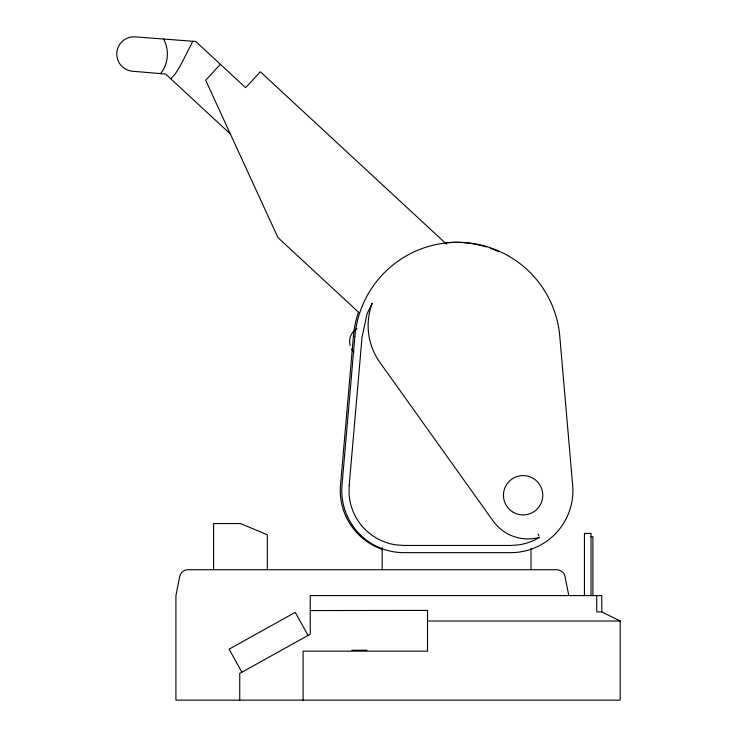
<?xml version="1.0" encoding="UTF-8"?>
<svg xmlns="http://www.w3.org/2000/svg" width="737" height="737" viewBox="0 0 737 737"><rect width="100%" height="100%" fill="white"/><g stroke="black" fill="none" stroke-linecap="round" stroke-linejoin="round"><path stroke-width="1.11" d="M192.799 41.272L179.957 66.477L175.074 74.188L170.772 78.804M160.519 73.608C168.487 64.165 169.473 49.794 163.586 39.033M220.391 64.312L205.66 80.222L277.96 237.609L359.628 313.234M310.24 610.577L427.506 610.402L427.506 651.167L303.091 651.167L303.091 700.15M591.019 536.674L592.907 536.674L592.907 595.588M568.789 595.588L565.021 576.555C564.312 572.658 560.59 569.655 556.638 569.71L188.055 569.71C184.103 569.655 180.39 572.658 179.681 576.555L175.922 595.588L175.922 700.15L620.204 700.15L620.204 621.024L601.761 611.903L596.74 611.903L596.74 595.588M427.506 621.024L620.204 621.024M351.862 650.227L366.934 650.227M446.456 244.104L260.354 71.775L245.624 87.685L195.756 41.502L135.184 36.85A17.255 17.255 0 0 0 116.796 52.889A17.255 17.255 0 0 0 132.844 71.277L165.622 74.032L230.349 133.977M308.075 635.423L295.261 612.364L229.087 649.15L241.902 672.199M538.111 533.938L538.913 535.716M350.047 345.469L349.541 341.6L350.047 337.73A14.952 14.952 0 0 1 357.012 328.656M601.761 611.903L601.761 595.588L310.24 595.588L310.24 634.216L239.737 673.406L239.737 700.15M591.019 595.588L591.019 533.422L584.432 533.422L584.432 595.588M530.999 548.558L530.999 569.71M382.171 547.444L382.171 569.71M267.347 569.71L267.347 534.776L240.465 523.556L213.592 523.556L213.592 569.71M358.339 312.506A102.821 102.821 0 0 0 353.41 336.284L340.512 485.232A62.055 62.055 0 0 0 382.356 549.332M445.922 242.805A102.821 102.821 0 0 1 486.319 246.95M490.529 248.351A102.821 102.821 0 0 1 498.756 251.713M353.917 352.175A14.952 14.952 0 0 1 351.54 349.08M349.181 485.6L349.052 493.422A54.851 54.851 0 0 0 396.285 544.91L404.079 545.454L510.584 545.454L518.387 544.91A54.851 54.851 0 0 0 539.622 537.273A42.746 42.746 0 0 1 493.127 520.995L379.887 362.383A63.198 63.198 0 0 1 372.231 303.257L367.026 313.842L362.014 337.343L349.181 485.6M354.893 336.284L342.005 485.232A62.055 62.055 0 0 0 403.83 552.639L510.833 552.639A62.055 62.055 0 0 0 572.658 485.232L559.77 336.284A102.821 102.821 0 0 0 457.336 242.326A102.821 102.821 0 0 0 354.893 336.284M513.284 512.298A19.669 19.669 0 0 0 542.782 495.264A19.669 19.669 0 0 0 513.284 478.23A19.669 19.669 0 0 0 513.284 512.298"/></g></svg>
